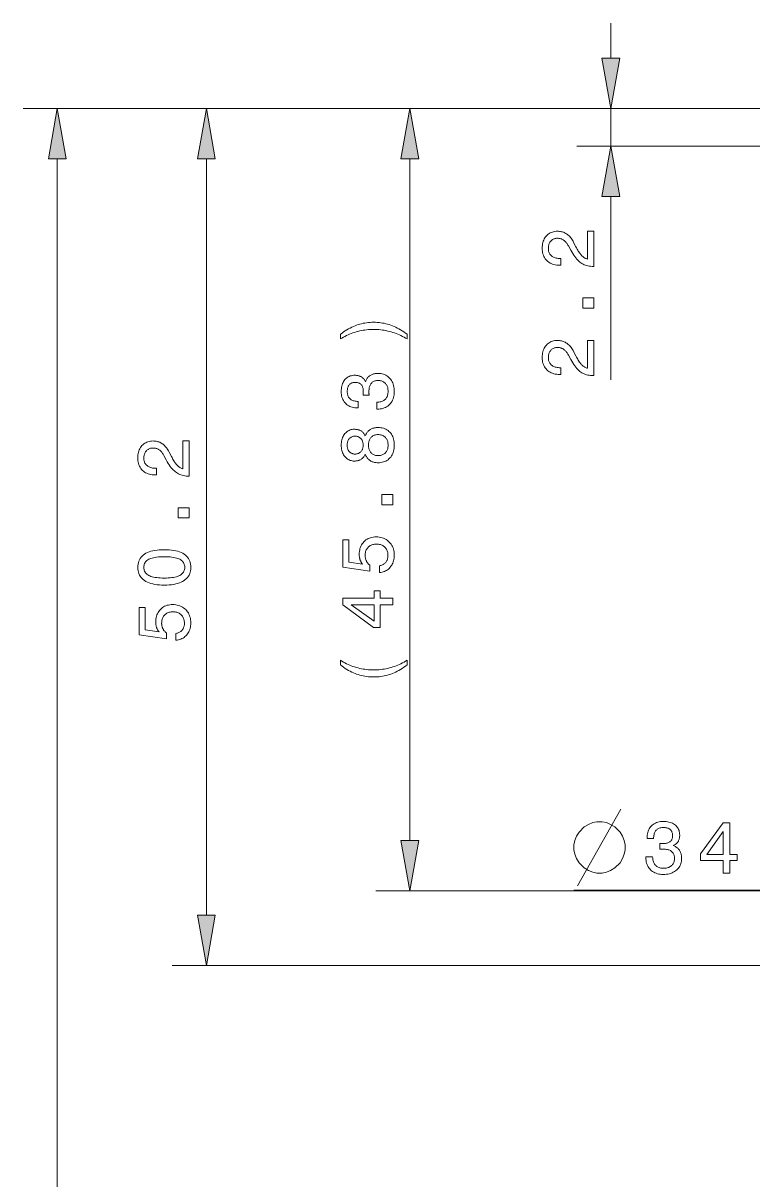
# Model space of a CAD drawing. Extents: x 0 to 594, y 0 to 575.
# Drawn here: x 55.4 to 98.2, y 293.8 to 361.6 of the extents above; entities that cross this region are included whole.
import ezdxf

# ---------------------------------------------------------------- set-up
doc = ezdxf.new("R2010")
doc.units = 0

msp = doc.modelspace()

# ---------------------------------------------------------------- linework, layer by layer
at = {"color": 7, "lineweight": 13, "ltscale": 0.051139}
msp.add_line((89.851, 359.56), (89.851, 361.606), dxfattribs=at)
at = {"color": 7, "lineweight": 13}
for p, q in [((113.671, 356.606), (55.447, 356.606)), ((113.671, 356.606), (64.174, 356.606)), ((113.671, 356.606), (87.851, 356.606)), ((114.471, 354.406), (87.851, 354.406)), ((57.447, 136.36), (57.447, 353.651)), ((66.174, 309.36), (66.174, 353.651)), ((87.689, 310.821), (109.906, 310.821)), ((110.071, 306.406), (64.174, 306.406))]:
    msp.add_line(p, q, dxfattribs=at)
at = {"color": 5, "lineweight": 13}
for p, q in [((113.671, 356.606), (76.087, 356.606)), ((78.087, 313.73), (78.087, 353.651)), ((109.914, 310.776), (76.087, 310.776))]:
    msp.add_line(p, q, dxfattribs=at)
at = {"color": 7, "lineweight": 13, "ltscale": 0.055}
msp.add_line((89.851, 354.406), (89.851, 356.606), dxfattribs=at)
at = {"color": 7, "lineweight": 13, "ltscale": 0.268529}
msp.add_line((89.851, 340.71), (89.851, 351.452), dxfattribs=at)
at = {"color": 7, "lineweight": 13}
for points in [[(89.33, 359.56), (89.851, 356.606), (90.372, 359.56)], [(57.968, 353.651), (57.447, 356.606), (56.926, 353.651)], [(66.695, 353.651), (66.174, 356.606), (65.653, 353.651)], [(90.372, 351.452), (89.851, 354.406), (89.33, 351.452)], [(88.851, 347.353), (88.839, 347.353), (88.751, 347.355), (88.666, 347.362), (88.585, 347.372), (88.506, 347.386), (88.43, 347.405), (88.357, 347.428), (88.288, 347.455), (88.221, 347.486), (88.156, 347.521), (88.095, 347.56), (88.036, 347.605), (87.976, 347.656), (87.917, 347.714), (87.858, 347.779), (87.798, 347.85), (87.739, 347.928), (87.68, 348.012), (87.621, 348.104), (87.563, 348.202), (87.504, 348.306), (87.365, 348.561), (87.34, 348.606), (87.314, 348.648), (87.287, 348.688), (87.26, 348.725), (87.233, 348.76), (87.205, 348.792), (87.176, 348.822), (87.146, 348.849), (87.116, 348.874), (87.086, 348.897), (87.054, 348.917), (87.021, 348.935), (86.988, 348.95), (86.953, 348.964), (86.917, 348.976), (86.88, 348.985), (86.842, 348.992), (86.803, 348.998), (86.763, 349.001), (86.722, 349.002), (86.675, 349), (86.63, 348.995), (86.587, 348.987), (86.546, 348.976), (86.507, 348.961), (86.469, 348.943), (86.433, 348.922), (86.399, 348.897), (86.367, 348.87), (86.337, 348.839), (86.309, 348.805), (86.284, 348.769), (86.262, 348.731), (86.243, 348.69), (86.227, 348.648), (86.214, 348.603), (86.204, 348.556), (86.196, 348.506), (86.192, 348.455), (86.191, 348.401), (86.192, 348.348), (86.198, 348.297), (86.207, 348.248), (86.22, 348.202), (86.237, 348.158), (86.257, 348.116), (86.281, 348.077), (86.309, 348.04), (86.341, 348.005), (86.376, 347.972), (86.415, 347.942), (86.456, 347.916), (86.5, 347.892), (86.547, 347.872), (86.596, 347.854), (86.649, 347.84), (86.704, 347.829), (86.762, 347.821), (86.823, 347.817), (86.886, 347.815), (86.922, 347.815), (86.922, 347.423), (86.861, 347.423), (86.768, 347.426), (86.679, 347.434), (86.594, 347.447), (86.513, 347.466), (86.436, 347.49), (86.363, 347.52), (86.294, 347.555), (86.228, 347.596), (86.167, 347.642), (86.109, 347.693), (86.057, 347.749), (86.01, 347.808), (85.968, 347.872), (85.932, 347.939), (85.901, 348.011), (85.877, 348.086), (85.857, 348.165), (85.843, 348.247), (85.835, 348.334), (85.832, 348.424), (85.835, 348.511), (85.842, 348.595), (85.854, 348.675), (85.872, 348.751), (85.894, 348.825), (85.921, 348.895), (85.953, 348.961), (85.99, 349.024), (86.032, 349.084), (86.079, 349.14), (86.13, 349.192), (86.184, 349.238), (86.241, 349.279), (86.301, 349.315), (86.364, 349.345), (86.43, 349.369), (86.5, 349.389), (86.572, 349.402), (86.647, 349.41), (86.726, 349.413), (86.787, 349.411), (86.847, 349.407), (86.905, 349.399), (86.962, 349.387), (87.017, 349.373), (87.07, 349.355), (87.122, 349.335), (87.173, 349.311), (87.222, 349.283), (87.269, 349.253), (87.315, 349.219), (87.36, 349.182), (87.403, 349.142), (87.445, 349.098), (87.486, 349.05), (87.526, 349), (87.565, 348.946), (87.602, 348.889), (87.638, 348.828), (87.673, 348.764), (87.801, 348.511), (87.838, 348.441), (87.875, 348.375), (87.911, 348.313), (87.946, 348.255), (87.98, 348.201), (88.014, 348.151), (88.046, 348.106), (88.079, 348.064), (88.11, 348.027), (88.141, 347.993), (88.171, 347.963), (88.203, 347.935), (88.235, 347.909), (88.268, 347.885), (88.301, 347.863), (88.336, 347.843), (88.371, 347.826), (88.406, 347.81), (88.443, 347.797), (88.48, 347.786), (88.48, 349.413), (88.851, 349.413)], [(88.851, 344.91), (88.208, 344.91), (88.208, 345.507), (88.851, 345.507)], [(88.851, 340.957), (88.839, 340.957), (88.751, 340.959), (88.666, 340.965), (88.585, 340.976), (88.506, 340.99), (88.43, 341.009), (88.357, 341.031), (88.288, 341.058), (88.221, 341.089), (88.156, 341.124), (88.095, 341.164), (88.036, 341.208), (87.976, 341.26), (87.917, 341.318), (87.858, 341.382), (87.798, 341.453), (87.739, 341.531), (87.68, 341.616), (87.621, 341.707), (87.563, 341.805), (87.504, 341.91), (87.365, 342.165), (87.34, 342.21), (87.314, 342.252), (87.287, 342.292), (87.26, 342.329), (87.233, 342.364), (87.205, 342.396), (87.176, 342.426), (87.146, 342.453), (87.116, 342.478), (87.086, 342.5), (87.054, 342.52), (87.021, 342.538), (86.988, 342.554), (86.953, 342.568), (86.917, 342.579), (86.88, 342.589), (86.842, 342.596), (86.803, 342.601), (86.763, 342.605), (86.722, 342.606), (86.675, 342.604), (86.63, 342.599), (86.587, 342.591), (86.546, 342.579), (86.507, 342.565), (86.469, 342.547), (86.433, 342.526), (86.399, 342.501), (86.367, 342.473), (86.337, 342.442), (86.309, 342.408), (86.284, 342.372), (86.262, 342.334), (86.243, 342.294), (86.227, 342.251), (86.214, 342.206), (86.204, 342.159), (86.196, 342.11), (86.192, 342.059), (86.191, 342.005), (86.192, 341.952), (86.198, 341.901), (86.207, 341.852), (86.22, 341.806), (86.237, 341.762), (86.257, 341.72), (86.281, 341.68), (86.309, 341.643), (86.341, 341.608), (86.376, 341.576), (86.415, 341.546), (86.456, 341.519), (86.5, 341.496), (86.547, 341.475), (86.596, 341.458), (86.649, 341.444), (86.704, 341.433), (86.762, 341.425), (86.823, 341.42), (86.886, 341.419), (86.922, 341.419), (86.922, 341.027), (86.861, 341.027), (86.768, 341.029), (86.679, 341.037), (86.594, 341.051), (86.513, 341.07), (86.436, 341.094), (86.363, 341.124), (86.294, 341.159), (86.228, 341.199), (86.167, 341.245), (86.109, 341.296), (86.057, 341.352), (86.01, 341.412), (85.968, 341.476), (85.932, 341.543), (85.901, 341.614), (85.877, 341.689), (85.857, 341.768), (85.843, 341.851), (85.835, 341.938), (85.832, 342.028), (85.835, 342.115), (85.842, 342.198), (85.854, 342.278), (85.872, 342.355), (85.894, 342.428), (85.921, 342.498), (85.953, 342.565), (85.99, 342.628), (86.032, 342.687), (86.079, 342.744), (86.13, 342.796), (86.184, 342.842), (86.241, 342.883), (86.301, 342.918), (86.364, 342.948), (86.43, 342.973), (86.5, 342.992), (86.572, 343.006), (86.647, 343.014), (86.726, 343.017), (86.787, 343.015), (86.847, 343.01), (86.905, 343.002), (86.962, 342.991), (87.017, 342.977), (87.07, 342.959), (87.122, 342.938), (87.173, 342.914), (87.222, 342.887), (87.269, 342.857), (87.315, 342.823), (87.36, 342.786), (87.403, 342.745), (87.445, 342.701), (87.486, 342.654), (87.526, 342.604), (87.565, 342.55), (87.602, 342.492), (87.638, 342.432), (87.673, 342.367), (87.801, 342.114), (87.838, 342.044), (87.875, 341.978), (87.911, 341.916), (87.946, 341.859), (87.98, 341.805), (88.014, 341.755), (88.046, 341.709), (88.079, 341.668), (88.11, 341.63), (88.141, 341.597), (88.171, 341.566), (88.203, 341.538), (88.235, 341.512), (88.268, 341.488), (88.301, 341.466), (88.336, 341.447), (88.371, 341.429), (88.406, 341.414), (88.443, 341.4), (88.48, 341.389), (88.48, 343.017), (88.851, 343.017)], [(65.174, 335.069), (65.161, 335.069), (65.074, 335.071), (64.989, 335.077), (64.907, 335.087), (64.829, 335.102), (64.753, 335.121), (64.68, 335.143), (64.61, 335.17), (64.543, 335.201), (64.479, 335.236), (64.418, 335.275), (64.358, 335.32), (64.299, 335.371), (64.24, 335.429), (64.18, 335.494), (64.121, 335.565), (64.062, 335.643), (64.003, 335.728), (63.944, 335.819), (63.885, 335.917), (63.827, 336.022), (63.688, 336.277), (63.662, 336.322), (63.637, 336.364), (63.61, 336.404), (63.583, 336.441), (63.556, 336.476), (63.527, 336.508), (63.498, 336.538), (63.469, 336.565), (63.439, 336.59), (63.408, 336.612), (63.377, 336.632), (63.344, 336.65), (63.31, 336.666), (63.276, 336.68), (63.24, 336.691), (63.203, 336.701), (63.165, 336.708), (63.126, 336.713), (63.086, 336.716), (63.045, 336.717), (62.998, 336.716), (62.953, 336.711), (62.91, 336.703), (62.869, 336.691), (62.829, 336.677), (62.792, 336.659), (62.756, 336.637), (62.722, 336.613), (62.69, 336.585), (62.66, 336.554), (62.632, 336.52), (62.607, 336.484), (62.585, 336.446), (62.566, 336.406), (62.55, 336.363), (62.537, 336.318), (62.526, 336.271), (62.519, 336.222), (62.515, 336.17), (62.513, 336.117), (62.515, 336.063), (62.521, 336.012), (62.53, 335.964), (62.543, 335.917), (62.56, 335.873), (62.58, 335.832), (62.604, 335.792), (62.632, 335.755), (62.664, 335.72), (62.699, 335.688), (62.737, 335.658), (62.779, 335.631), (62.823, 335.608), (62.869, 335.587), (62.919, 335.57), (62.972, 335.556), (63.027, 335.545), (63.085, 335.537), (63.145, 335.532), (63.209, 335.531), (63.245, 335.531), (63.245, 335.138), (63.184, 335.138), (63.091, 335.141), (63.002, 335.149), (62.917, 335.163), (62.836, 335.182), (62.759, 335.206), (62.685, 335.236), (62.616, 335.271), (62.551, 335.311), (62.49, 335.357), (62.432, 335.408), (62.379, 335.464), (62.332, 335.524), (62.291, 335.587), (62.255, 335.655), (62.224, 335.726), (62.199, 335.801), (62.18, 335.88), (62.166, 335.963), (62.158, 336.049), (62.155, 336.14), (62.157, 336.227), (62.165, 336.31), (62.177, 336.39), (62.194, 336.467), (62.217, 336.54), (62.244, 336.61), (62.276, 336.676), (62.313, 336.74), (62.355, 336.799), (62.402, 336.856), (62.452, 336.907), (62.506, 336.954), (62.563, 336.995), (62.623, 337.03), (62.687, 337.06), (62.753, 337.085), (62.822, 337.104), (62.895, 337.118), (62.97, 337.126), (63.049, 337.129), (63.11, 337.127), (63.17, 337.122), (63.228, 337.114), (63.284, 337.103), (63.339, 337.089), (63.393, 337.071), (63.445, 337.05), (63.495, 337.026), (63.544, 336.999), (63.592, 336.968), (63.638, 336.935), (63.682, 336.898), (63.726, 336.857), (63.768, 336.813), (63.809, 336.766), (63.849, 336.715), (63.887, 336.661), (63.925, 336.604), (63.961, 336.543), (63.995, 336.479), (64.124, 336.226), (64.161, 336.156), (64.198, 336.09), (64.233, 336.028), (64.268, 335.97), (64.303, 335.917), (64.336, 335.867), (64.369, 335.821), (64.401, 335.78), (64.433, 335.742), (64.463, 335.709), (64.494, 335.678), (64.526, 335.65), (64.558, 335.624), (64.591, 335.6), (64.624, 335.578), (64.658, 335.559), (64.693, 335.541), (64.729, 335.526), (64.766, 335.512), (64.803, 335.501), (64.803, 337.129), (65.174, 337.129)], [(65.174, 332.625), (64.531, 332.625), (64.531, 333.222), (65.174, 333.222)], [(63.711, 328.685), (63.562, 328.688), (63.421, 328.696), (63.287, 328.709), (63.16, 328.728), (63.041, 328.752), (62.928, 328.781), (62.823, 328.815), (62.726, 328.855), (62.635, 328.9), (62.552, 328.951), (62.477, 329.006), (62.409, 329.067), (62.35, 329.132), (62.298, 329.202), (62.254, 329.277), (62.218, 329.357), (62.191, 329.441), (62.171, 329.531), (62.159, 329.625), (62.155, 329.725), (62.159, 329.824), (62.171, 329.919), (62.19, 330.009), (62.218, 330.094), (62.253, 330.174), (62.297, 330.249), (62.348, 330.319), (62.407, 330.384), (62.474, 330.444), (62.549, 330.499), (62.632, 330.549), (62.722, 330.594), (62.819, 330.633), (62.924, 330.667), (63.037, 330.696), (63.157, 330.72), (63.284, 330.738), (63.419, 330.751), (63.561, 330.759), (63.711, 330.762), (63.86, 330.759), (64.002, 330.751), (64.136, 330.738), (64.263, 330.72), (64.383, 330.696), (64.495, 330.667), (64.599, 330.633), (64.696, 330.594), (64.786, 330.549), (64.868, 330.499), (64.943, 330.444), (65.009, 330.384), (65.068, 330.319), (65.119, 330.249), (65.162, 330.174), (65.198, 330.094), (65.225, 330.009), (65.245, 329.919), (65.256, 329.824), (65.26, 329.725), (65.256, 329.625), (65.245, 329.531), (65.225, 329.441), (65.197, 329.357), (65.162, 329.277), (65.118, 329.202), (65.067, 329.132), (65.008, 329.067), (64.941, 329.006), (64.866, 328.951), (64.784, 328.9), (64.694, 328.855), (64.596, 328.815), (64.492, 328.781), (64.38, 328.752), (64.261, 328.728), (64.134, 328.709), (64, 328.696), (63.859, 328.688)], [(63.711, 329.098), (63.831, 329.1), (63.945, 329.104), (64.053, 329.112), (64.153, 329.123), (64.248, 329.136), (64.335, 329.153), (64.416, 329.173), (64.49, 329.195), (64.557, 329.221), (64.618, 329.25), (64.673, 329.282), (64.722, 329.318), (64.765, 329.357), (64.803, 329.399), (64.834, 329.445), (64.86, 329.494), (64.88, 329.546), (64.895, 329.602), (64.903, 329.662), (64.906, 329.725), (64.903, 329.788), (64.895, 329.847), (64.88, 329.903), (64.861, 329.956), (64.835, 330.005), (64.804, 330.051), (64.767, 330.093), (64.724, 330.131), (64.676, 330.166), (64.621, 330.198), (64.561, 330.226), (64.494, 330.251), (64.42, 330.274), (64.339, 330.293), (64.251, 330.309), (64.157, 330.323), (64.056, 330.333), (63.948, 330.34), (63.833, 330.345), (63.711, 330.346), (63.589, 330.345), (63.473, 330.34), (63.365, 330.333), (63.263, 330.323), (63.168, 330.309), (63.081, 330.293), (63, 330.274), (62.925, 330.251), (62.858, 330.226), (62.798, 330.198), (62.744, 330.166), (62.695, 330.131), (62.653, 330.093), (62.616, 330.051), (62.584, 330.005), (62.559, 329.956), (62.539, 329.903), (62.525, 329.847), (62.516, 329.788), (62.513, 329.725), (62.516, 329.662), (62.525, 329.602), (62.539, 329.546), (62.559, 329.494), (62.585, 329.445), (62.617, 329.399), (62.654, 329.357), (62.697, 329.318), (62.746, 329.282), (62.801, 329.25), (62.862, 329.221), (62.93, 329.195), (63.004, 329.173), (63.085, 329.153), (63.172, 329.136), (63.267, 329.123), (63.368, 329.112), (63.475, 329.104), (63.59, 329.1)], [(64.392, 325.457), (64.392, 325.858), (64.437, 325.866), (64.481, 325.877), (64.523, 325.891), (64.563, 325.906), (64.6, 325.925), (64.636, 325.945), (64.669, 325.969), (64.701, 325.994), (64.73, 326.022), (64.757, 326.053), (64.783, 326.086), (64.805, 326.12), (64.825, 326.156), (64.842, 326.194), (64.856, 326.234), (64.868, 326.276), (64.877, 326.319), (64.884, 326.364), (64.888, 326.41), (64.889, 326.459), (64.887, 326.518), (64.882, 326.575), (64.873, 326.629), (64.86, 326.681), (64.843, 326.731), (64.823, 326.778), (64.799, 326.823), (64.772, 326.866), (64.741, 326.906), (64.706, 326.944), (64.668, 326.979), (64.628, 327.01), (64.585, 327.037), (64.541, 327.061), (64.493, 327.081), (64.444, 327.098), (64.392, 327.111), (64.338, 327.12), (64.282, 327.125), (64.223, 327.127), (64.163, 327.125), (64.106, 327.12), (64.051, 327.111), (63.998, 327.098), (63.948, 327.082), (63.901, 327.062), (63.856, 327.038), (63.814, 327.011), (63.774, 326.98), (63.736, 326.946), (63.702, 326.908), (63.671, 326.868), (63.644, 326.826), (63.62, 326.781), (63.6, 326.733), (63.584, 326.684), (63.571, 326.631), (63.562, 326.576), (63.557, 326.519), (63.555, 326.459), (63.555, 326.424), (63.558, 326.39), (63.561, 326.357), (63.566, 326.324), (63.572, 326.292), (63.58, 326.26), (63.589, 326.229), (63.599, 326.198), (63.611, 326.169), (63.624, 326.139), (63.639, 326.111), (63.655, 326.083), (63.672, 326.056), (63.691, 326.03), (63.711, 326.004), (63.732, 325.979), (63.755, 325.955), (63.779, 325.932), (63.804, 325.909), (63.831, 325.888), (63.831, 325.544), (62.241, 325.78), (62.241, 327.382), (62.595, 327.382), (62.595, 326.069), (63.403, 325.949), (63.384, 325.971), (63.367, 325.993), (63.35, 326.017), (63.334, 326.041), (63.319, 326.066), (63.305, 326.092), (63.292, 326.118), (63.28, 326.146), (63.269, 326.174), (63.259, 326.203), (63.249, 326.232), (63.241, 326.262), (63.233, 326.293), (63.227, 326.324), (63.221, 326.356), (63.217, 326.388), (63.213, 326.421), (63.211, 326.454), (63.209, 326.488), (63.209, 326.522), (63.212, 326.613), (63.22, 326.7), (63.234, 326.783), (63.253, 326.863), (63.278, 326.939), (63.308, 327.011), (63.343, 327.08), (63.384, 327.145), (63.431, 327.207), (63.483, 327.265), (63.54, 327.319), (63.6, 327.367), (63.663, 327.409), (63.73, 327.445), (63.8, 327.476), (63.873, 327.502), (63.95, 327.521), (64.031, 327.535), (64.115, 327.544), (64.202, 327.547), (64.295, 327.544), (64.384, 327.535), (64.469, 327.52), (64.551, 327.499), (64.629, 327.472), (64.704, 327.439), (64.775, 327.401), (64.843, 327.356), (64.907, 327.305), (64.967, 327.248), (65.023, 327.187), (65.073, 327.122), (65.117, 327.053), (65.155, 326.981), (65.187, 326.905), (65.213, 326.826), (65.234, 326.742), (65.249, 326.656), (65.257, 326.565), (65.26, 326.472), (65.258, 326.388), (65.251, 326.308), (65.239, 326.23), (65.222, 326.156), (65.2, 326.084), (65.174, 326.015), (65.143, 325.949), (65.107, 325.886), (65.066, 325.826), (65.021, 325.768), (64.972, 325.715), (64.919, 325.667), (64.864, 325.623), (64.805, 325.585), (64.744, 325.551), (64.68, 325.522), (64.612, 325.499), (64.542, 325.48), (64.468, 325.466)], [(89.339, 314.821), (89.039, 314.821), (88.789, 314.771), (88.539, 314.671), (88.289, 314.521), (87.989, 314.221), (87.839, 313.971), (87.739, 313.721), (87.689, 313.471), (87.689, 313.171), (87.739, 312.921), (87.839, 312.671), (87.989, 312.421), (88.289, 312.121), (88.539, 311.971), (88.789, 311.871), (89.039, 311.821), (89.339, 311.821), (89.589, 311.871), (89.839, 311.971), (90.089, 312.121), (90.389, 312.421), (90.539, 312.671), (90.639, 312.921), (90.689, 313.171), (90.689, 313.471), (90.639, 313.721), (90.539, 313.971), (90.389, 314.221), (90.089, 314.521), (89.839, 314.671), (89.589, 314.771)], [(91.9, 312.761), (92.298, 312.761), (92.301, 312.699), (92.307, 312.641), (92.316, 312.584), (92.329, 312.531), (92.345, 312.481), (92.364, 312.433), (92.386, 312.388), (92.411, 312.346), (92.44, 312.307), (92.472, 312.271), (92.507, 312.238), (92.544, 312.209), (92.585, 312.182), (92.628, 312.16), (92.673, 312.141), (92.721, 312.125), (92.772, 312.113), (92.826, 312.104), (92.882, 312.099), (92.941, 312.097), (92.999, 312.099), (93.054, 312.104), (93.107, 312.111), (93.157, 312.123), (93.205, 312.137), (93.25, 312.154), (93.293, 312.175), (93.333, 312.198), (93.371, 312.225), (93.406, 312.255), (93.438, 312.288), (93.467, 312.323), (93.493, 312.361), (93.515, 312.401), (93.533, 312.443), (93.549, 312.488), (93.56, 312.535), (93.569, 312.584), (93.574, 312.636), (93.576, 312.69), (93.574, 312.739), (93.569, 312.786), (93.561, 312.83), (93.549, 312.873), (93.534, 312.913), (93.515, 312.951), (93.494, 312.987), (93.468, 313.02), (93.44, 313.052), (93.408, 313.081), (93.373, 313.107), (93.336, 313.131), (93.295, 313.152), (93.252, 313.17), (93.207, 313.186), (93.158, 313.198), (93.107, 313.208), (93.053, 313.215), (92.996, 313.22), (92.937, 313.221), (92.928, 313.221), (92.92, 313.221), (92.911, 313.221), (92.903, 313.221), (92.894, 313.22), (92.885, 313.22), (92.876, 313.22), (92.867, 313.22), (92.858, 313.219), (92.848, 313.219), (92.839, 313.218), (92.829, 313.218), (92.818, 313.217), (92.807, 313.217), (92.795, 313.216), (92.782, 313.216), (92.769, 313.215), (92.755, 313.214), (92.741, 313.213), (92.726, 313.212), (92.726, 313.552), (92.735, 313.551), (92.744, 313.551), (92.754, 313.551), (92.763, 313.55), (92.771, 313.55), (92.78, 313.55), (92.789, 313.549), (92.798, 313.549), (92.806, 313.549), (92.815, 313.549), (92.823, 313.549), (92.831, 313.548), (92.839, 313.548), (92.847, 313.548), (92.855, 313.548), (92.863, 313.548), (92.871, 313.548), (92.878, 313.548), (92.885, 313.548), (92.893, 313.548), (92.949, 313.549), (93.003, 313.552), (93.054, 313.558), (93.101, 313.566), (93.146, 313.576), (93.188, 313.589), (93.226, 313.604), (93.262, 313.621), (93.294, 313.641), (93.324, 313.663), (93.35, 313.687), (93.374, 313.713), (93.395, 313.742), (93.414, 313.774), (93.429, 313.808), (93.442, 313.844), (93.451, 313.883), (93.458, 313.924), (93.463, 313.968), (93.464, 314.014), (93.463, 314.058), (93.459, 314.1), (93.452, 314.141), (93.442, 314.179), (93.43, 314.215), (93.415, 314.249), (93.397, 314.281), (93.377, 314.31), (93.354, 314.338), (93.328, 314.364), (93.3, 314.387), (93.269, 314.408), (93.236, 314.426), (93.2, 314.442), (93.162, 314.455), (93.122, 314.466), (93.079, 314.475), (93.034, 314.481), (92.987, 314.485), (92.937, 314.486), (92.881, 314.484), (92.828, 314.479), (92.777, 314.471), (92.73, 314.46), (92.685, 314.445), (92.643, 314.427), (92.603, 314.406), (92.567, 314.382), (92.533, 314.354), (92.502, 314.324), (92.473, 314.29), (92.448, 314.253), (92.426, 314.212), (92.406, 314.169), (92.39, 314.123), (92.377, 314.074), (92.366, 314.022), (92.359, 313.967), (92.354, 313.908), (92.353, 313.847), (91.969, 313.847), (91.969, 313.877), (91.972, 313.963), (91.979, 314.046), (91.992, 314.125), (92.01, 314.2), (92.033, 314.272), (92.061, 314.341), (92.095, 314.406), (92.133, 314.467), (92.177, 314.525), (92.225, 314.579), (92.278, 314.628), (92.335, 314.673), (92.395, 314.712), (92.459, 314.746), (92.526, 314.775), (92.597, 314.798), (92.671, 314.816), (92.749, 314.83), (92.831, 314.837), (92.916, 314.84), (93.006, 314.838), (93.091, 314.832), (93.173, 314.821), (93.25, 314.806), (93.324, 314.787), (93.393, 314.763), (93.458, 314.736), (93.519, 314.704), (93.576, 314.668), (93.628, 314.627), (93.676, 314.583), (93.719, 314.535), (93.757, 314.484), (93.79, 314.43), (93.818, 314.372), (93.841, 314.311), (93.859, 314.246), (93.871, 314.178), (93.879, 314.107), (93.881, 314.033), (93.88, 313.99), (93.878, 313.948), (93.873, 313.908), (93.866, 313.869), (93.857, 313.831), (93.847, 313.795), (93.834, 313.76), (93.82, 313.726), (93.804, 313.693), (93.785, 313.662), (93.765, 313.632), (93.743, 313.603), (93.72, 313.576), (93.694, 313.55), (93.667, 313.526), (93.637, 313.503), (93.606, 313.482), (93.573, 313.463), (93.539, 313.444), (93.502, 313.428), (93.549, 313.409), (93.594, 313.388), (93.637, 313.365), (93.677, 313.341), (93.715, 313.314), (93.751, 313.286), (93.784, 313.255), (93.815, 313.222), (93.844, 313.188), (93.87, 313.151), (93.894, 313.113), (93.915, 313.073), (93.934, 313.031), (93.95, 312.987), (93.964, 312.942), (93.975, 312.895), (93.984, 312.846), (93.99, 312.796), (93.994, 312.744), (93.995, 312.69), (93.992, 312.605), (93.983, 312.524), (93.969, 312.446), (93.948, 312.371), (93.921, 312.3), (93.889, 312.232), (93.851, 312.168), (93.806, 312.107), (93.756, 312.05), (93.7, 311.996), (93.639, 311.946), (93.574, 311.902), (93.506, 311.863), (93.433, 311.829), (93.356, 311.8), (93.276, 311.776), (93.192, 311.758), (93.104, 311.745), (93.012, 311.737), (92.916, 311.735), (92.825, 311.737), (92.738, 311.745), (92.654, 311.759), (92.575, 311.778), (92.499, 311.803), (92.427, 311.833), (92.358, 311.868), (92.294, 311.909), (92.233, 311.955), (92.176, 312.007), (92.123, 312.063), (92.076, 312.123), (92.035, 312.186), (91.999, 312.253), (91.969, 312.324), (91.944, 312.398), (91.925, 312.476), (91.911, 312.558), (91.902, 312.643), (91.9, 312.732)], [(96.424, 311.821), (96.424, 312.563), (95.106, 312.563), (95.106, 312.943), (96.42, 314.754), (96.812, 314.754), (96.812, 312.909), (97.24, 312.909), (97.24, 312.563), (96.812, 312.563), (96.812, 311.821)], [(95.469, 312.909), (96.424, 312.909), (96.424, 314.252)], [(65.653, 309.36), (66.174, 306.406), (66.695, 309.36)]]:
    msp.add_lwpolyline(points, close=True, dxfattribs=at)
at = {"color": 5, "lineweight": 13}
for points in [[(78.608, 353.651), (78.087, 356.606), (77.566, 353.651)], [(77.92, 343.378), (77.92, 343.106), (77.833, 343.159), (77.745, 343.209), (77.655, 343.257), (77.564, 343.302), (77.472, 343.345), (77.378, 343.385), (77.283, 343.422), (77.186, 343.457), (77.088, 343.49), (76.988, 343.52), (76.888, 343.547), (76.787, 343.571), (76.686, 343.593), (76.584, 343.611), (76.483, 343.627), (76.381, 343.64), (76.278, 343.65), (76.176, 343.657), (76.073, 343.661), (75.97, 343.663), (75.866, 343.661), (75.762, 343.657), (75.659, 343.65), (75.556, 343.64), (75.454, 343.627), (75.352, 343.612), (75.251, 343.593), (75.149, 343.572), (75.049, 343.548), (74.948, 343.521), (74.849, 343.491), (74.751, 343.458), (74.654, 343.424), (74.559, 343.386), (74.465, 343.346), (74.373, 343.303), (74.282, 343.258), (74.192, 343.21), (74.104, 343.159), (74.018, 343.106), (74.018, 343.378), (74.113, 343.449), (74.209, 343.516), (74.304, 343.579), (74.399, 343.638), (74.495, 343.693), (74.59, 343.744), (74.684, 343.792), (74.779, 343.836), (74.874, 343.876), (74.968, 343.912), (75.063, 343.944), (75.16, 343.973), (75.257, 343.999), (75.355, 344.021), (75.455, 344.04), (75.556, 344.055), (75.657, 344.067), (75.76, 344.076), (75.865, 344.081), (75.97, 344.082), (76.075, 344.081), (76.178, 344.076), (76.281, 344.067), (76.383, 344.055), (76.483, 344.04), (76.583, 344.021), (76.681, 343.999), (76.779, 343.973), (76.875, 343.944), (76.97, 343.912), (77.065, 343.876), (77.16, 343.836), (77.254, 343.792), (77.349, 343.744), (77.444, 343.693), (77.539, 343.638), (77.634, 343.579), (77.729, 343.516), (77.825, 343.449)], [(76.147, 338.996), (76.147, 339.394), (76.209, 339.397), (76.268, 339.403), (76.324, 339.413), (76.377, 339.425), (76.428, 339.441), (76.475, 339.46), (76.52, 339.482), (76.562, 339.508), (76.601, 339.536), (76.637, 339.568), (76.67, 339.603), (76.7, 339.641), (76.726, 339.681), (76.748, 339.724), (76.768, 339.769), (76.783, 339.818), (76.795, 339.868), (76.804, 339.922), (76.809, 339.978), (76.811, 340.037), (76.809, 340.095), (76.805, 340.15), (76.797, 340.203), (76.786, 340.253), (76.771, 340.301), (76.754, 340.346), (76.734, 340.389), (76.71, 340.429), (76.683, 340.467), (76.653, 340.502), (76.62, 340.534), (76.585, 340.563), (76.547, 340.589), (76.507, 340.611), (76.465, 340.629), (76.421, 340.645), (76.374, 340.657), (76.324, 340.665), (76.273, 340.67), (76.219, 340.672), (76.17, 340.67), (76.123, 340.665), (76.078, 340.657), (76.036, 340.645), (75.995, 340.63), (75.957, 340.612), (75.922, 340.59), (75.888, 340.565), (75.857, 340.536), (75.827, 340.504), (75.801, 340.469), (75.777, 340.432), (75.756, 340.391), (75.738, 340.348), (75.722, 340.303), (75.71, 340.254), (75.7, 340.203), (75.693, 340.149), (75.689, 340.092), (75.687, 340.033), (75.687, 340.025), (75.687, 340.016), (75.687, 340.007), (75.688, 339.999), (75.688, 339.99), (75.688, 339.981), (75.688, 339.972), (75.689, 339.963), (75.689, 339.954), (75.689, 339.945), (75.69, 339.935), (75.69, 339.925), (75.691, 339.914), (75.691, 339.903), (75.692, 339.891), (75.693, 339.878), (75.693, 339.865), (75.694, 339.851), (75.695, 339.837), (75.696, 339.822), (75.356, 339.822), (75.357, 339.832), (75.357, 339.841), (75.357, 339.85), (75.358, 339.859), (75.358, 339.868), (75.358, 339.876), (75.359, 339.885), (75.359, 339.894), (75.359, 339.902), (75.359, 339.911), (75.36, 339.919), (75.36, 339.927), (75.36, 339.936), (75.36, 339.944), (75.36, 339.951), (75.36, 339.959), (75.36, 339.967), (75.36, 339.974), (75.361, 339.982), (75.361, 339.989), (75.359, 340.046), (75.356, 340.099), (75.35, 340.15), (75.342, 340.197), (75.332, 340.242), (75.319, 340.284), (75.304, 340.322), (75.287, 340.358), (75.267, 340.39), (75.246, 340.42), (75.221, 340.447), (75.195, 340.47), (75.166, 340.491), (75.134, 340.51), (75.1, 340.525), (75.064, 340.538), (75.025, 340.548), (74.984, 340.555), (74.941, 340.559), (74.895, 340.56), (74.85, 340.559), (74.808, 340.555), (74.767, 340.548), (74.729, 340.538), (74.693, 340.526), (74.659, 340.511), (74.627, 340.494), (74.598, 340.473), (74.57, 340.45), (74.545, 340.424), (74.521, 340.396), (74.501, 340.365), (74.482, 340.332), (74.466, 340.296), (74.453, 340.258), (74.442, 340.218), (74.433, 340.175), (74.427, 340.13), (74.424, 340.083), (74.422, 340.033), (74.424, 339.977), (74.429, 339.924), (74.437, 339.873), (74.448, 339.826), (74.463, 339.781), (74.481, 339.739), (74.502, 339.699), (74.526, 339.663), (74.554, 339.629), (74.585, 339.598), (74.619, 339.569), (74.656, 339.544), (74.696, 339.522), (74.739, 339.503), (74.785, 339.486), (74.834, 339.473), (74.886, 339.462), (74.942, 339.455), (75, 339.451), (75.061, 339.449), (75.061, 339.065), (75.032, 339.065), (74.945, 339.068), (74.863, 339.076), (74.783, 339.088), (74.708, 339.106), (74.636, 339.129), (74.567, 339.158), (74.503, 339.191), (74.441, 339.229), (74.384, 339.273), (74.33, 339.322), (74.28, 339.375), (74.235, 339.431), (74.196, 339.491), (74.162, 339.555), (74.134, 339.622), (74.11, 339.693), (74.092, 339.767), (74.079, 339.845), (74.071, 339.927), (74.068, 340.012), (74.07, 340.102), (74.077, 340.188), (74.087, 340.269), (74.102, 340.347), (74.121, 340.42), (74.145, 340.489), (74.173, 340.554), (74.204, 340.615), (74.241, 340.672), (74.281, 340.725), (74.325, 340.773), (74.373, 340.816), (74.424, 340.854), (74.478, 340.887), (74.536, 340.914), (74.597, 340.937), (74.662, 340.955), (74.73, 340.967), (74.801, 340.975), (74.876, 340.978), (74.918, 340.977), (74.96, 340.974), (75, 340.969), (75.039, 340.962), (75.077, 340.954), (75.113, 340.943), (75.149, 340.931), (75.183, 340.916), (75.215, 340.9), (75.247, 340.882), (75.277, 340.862), (75.305, 340.84), (75.332, 340.816), (75.358, 340.79), (75.382, 340.763), (75.405, 340.734), (75.426, 340.702), (75.446, 340.669), (75.464, 340.635), (75.481, 340.598), (75.499, 340.645), (75.52, 340.69), (75.543, 340.733), (75.567, 340.773), (75.594, 340.811), (75.623, 340.847), (75.653, 340.88), (75.686, 340.911), (75.72, 340.94), (75.757, 340.966), (75.795, 340.99), (75.835, 341.011), (75.877, 341.03), (75.921, 341.046), (75.966, 341.06), (76.013, 341.071), (76.062, 341.08), (76.112, 341.086), (76.165, 341.09), (76.219, 341.091), (76.303, 341.088), (76.385, 341.08), (76.463, 341.065), (76.537, 341.044), (76.608, 341.018), (76.676, 340.985), (76.74, 340.947), (76.801, 340.903), (76.858, 340.852), (76.912, 340.796), (76.962, 340.735), (77.006, 340.67), (77.046, 340.602), (77.079, 340.529), (77.108, 340.453), (77.132, 340.372), (77.15, 340.288), (77.163, 340.2), (77.171, 340.108), (77.174, 340.012), (77.171, 339.921), (77.163, 339.834), (77.149, 339.751), (77.13, 339.671), (77.106, 339.595), (77.076, 339.523), (77.04, 339.455), (77, 339.39), (76.953, 339.329), (76.902, 339.272), (76.845, 339.22), (76.786, 339.173), (76.722, 339.131), (76.655, 339.095), (76.584, 339.065), (76.51, 339.04), (76.432, 339.021), (76.35, 339.007), (76.265, 338.999), (76.176, 338.996)], [(75.472, 336.35), (75.453, 336.311), (75.433, 336.275), (75.412, 336.24), (75.389, 336.207), (75.365, 336.177), (75.34, 336.148), (75.313, 336.121), (75.285, 336.096), (75.256, 336.074), (75.226, 336.053), (75.194, 336.034), (75.16, 336.017), (75.126, 336.002), (75.089, 335.989), (75.052, 335.978), (75.013, 335.97), (74.972, 335.963), (74.93, 335.958), (74.887, 335.955), (74.842, 335.954), (74.774, 335.956), (74.71, 335.964), (74.647, 335.977), (74.588, 335.995), (74.53, 336.018), (74.476, 336.047), (74.424, 336.08), (74.374, 336.119), (74.328, 336.163), (74.283, 336.212), (74.242, 336.265), (74.206, 336.322), (74.174, 336.381), (74.146, 336.444), (74.122, 336.509), (74.103, 336.578), (74.088, 336.65), (74.077, 336.726), (74.07, 336.804), (74.068, 336.885), (74.07, 336.967), (74.077, 337.046), (74.088, 337.121), (74.103, 337.194), (74.122, 337.263), (74.146, 337.328), (74.174, 337.391), (74.206, 337.45), (74.242, 337.506), (74.283, 337.559), (74.328, 337.608), (74.374, 337.651), (74.424, 337.69), (74.476, 337.723), (74.53, 337.751), (74.588, 337.774), (74.647, 337.792), (74.71, 337.805), (74.774, 337.813), (74.842, 337.815), (74.887, 337.814), (74.931, 337.811), (74.973, 337.807), (75.014, 337.8), (75.053, 337.791), (75.091, 337.78), (75.127, 337.768), (75.162, 337.753), (75.196, 337.737), (75.228, 337.718), (75.258, 337.698), (75.287, 337.675), (75.315, 337.651), (75.342, 337.624), (75.367, 337.595), (75.391, 337.565), (75.413, 337.532), (75.434, 337.497), (75.454, 337.46), (75.472, 337.421), (75.492, 337.469), (75.513, 337.515), (75.537, 337.558), (75.562, 337.599), (75.59, 337.637), (75.619, 337.673), (75.651, 337.707), (75.684, 337.738), (75.719, 337.767), (75.757, 337.793), (75.796, 337.817), (75.837, 337.838), (75.88, 337.857), (75.924, 337.873), (75.97, 337.887), (76.018, 337.898), (76.068, 337.907), (76.119, 337.914), (76.172, 337.917), (76.227, 337.919), (76.312, 337.916), (76.393, 337.907), (76.471, 337.893), (76.545, 337.874), (76.615, 337.849), (76.683, 337.818), (76.746, 337.782), (76.807, 337.74), (76.863, 337.692), (76.916, 337.639), (76.965, 337.581), (77.009, 337.52), (77.048, 337.454), (77.081, 337.385), (77.109, 337.311), (77.132, 337.234), (77.15, 337.153), (77.163, 337.067), (77.171, 336.978), (77.174, 336.885), (77.171, 336.793), (77.163, 336.704), (77.15, 336.619), (77.132, 336.537), (77.109, 336.46), (77.081, 336.387), (77.048, 336.318), (77.009, 336.252), (76.965, 336.19), (76.916, 336.133), (76.863, 336.08), (76.807, 336.033), (76.746, 335.991), (76.683, 335.955), (76.615, 335.924), (76.545, 335.899), (76.471, 335.88), (76.393, 335.866), (76.312, 335.857), (76.227, 335.855), (76.172, 335.856), (76.119, 335.86), (76.068, 335.866), (76.018, 335.875), (75.97, 335.886), (75.924, 335.9), (75.88, 335.916), (75.837, 335.935), (75.796, 335.956), (75.757, 335.98), (75.719, 336.006), (75.684, 336.035), (75.651, 336.066), (75.619, 336.099), (75.59, 336.135), (75.562, 336.173), (75.537, 336.214), (75.513, 336.257), (75.492, 336.302)], [(76.219, 336.27), (76.272, 336.272), (76.324, 336.277), (76.373, 336.285), (76.419, 336.296), (76.464, 336.311), (76.506, 336.329), (76.546, 336.351), (76.584, 336.376), (76.619, 336.404), (76.652, 336.435), (76.682, 336.47), (76.709, 336.506), (76.733, 336.545), (76.754, 336.587), (76.771, 336.631), (76.786, 336.677), (76.797, 336.725), (76.805, 336.776), (76.809, 336.83), (76.811, 336.885), (76.809, 336.942), (76.805, 336.995), (76.797, 337.047), (76.786, 337.095), (76.771, 337.142), (76.754, 337.186), (76.733, 337.228), (76.709, 337.267), (76.682, 337.303), (76.652, 337.338), (76.619, 337.369), (76.584, 337.397), (76.546, 337.422), (76.506, 337.444), (76.464, 337.462), (76.419, 337.477), (76.373, 337.488), (76.324, 337.497), (76.272, 337.502), (76.219, 337.503), (76.169, 337.502), (76.121, 337.497), (76.075, 337.488), (76.032, 337.477), (75.99, 337.462), (75.951, 337.444), (75.914, 337.423), (75.879, 337.398), (75.846, 337.37), (75.815, 337.339), (75.787, 337.305), (75.761, 337.268), (75.739, 337.229), (75.72, 337.187), (75.703, 337.143), (75.69, 337.097), (75.68, 337.048), (75.672, 336.996), (75.668, 336.942), (75.666, 336.885), (75.668, 336.829), (75.672, 336.776), (75.68, 336.724), (75.69, 336.676), (75.703, 336.629), (75.72, 336.585), (75.739, 336.544), (75.761, 336.505), (75.787, 336.468), (75.815, 336.434), (75.846, 336.403), (75.879, 336.375), (75.914, 336.35), (75.951, 336.329), (75.99, 336.311), (76.032, 336.296), (76.075, 336.285), (76.121, 336.276), (76.169, 336.272)], [(74.876, 336.365), (74.918, 336.366), (74.958, 336.37), (74.997, 336.378), (75.034, 336.388), (75.07, 336.4), (75.103, 336.416), (75.135, 336.435), (75.166, 336.456), (75.194, 336.48), (75.221, 336.507), (75.246, 336.536), (75.268, 336.568), (75.288, 336.601), (75.305, 336.636), (75.319, 336.673), (75.331, 336.712), (75.34, 336.752), (75.347, 336.795), (75.351, 336.839), (75.352, 336.885), (75.351, 336.932), (75.347, 336.977), (75.34, 337.02), (75.331, 337.061), (75.319, 337.1), (75.305, 337.137), (75.288, 337.172), (75.268, 337.205), (75.246, 337.237), (75.221, 337.266), (75.194, 337.293), (75.166, 337.317), (75.135, 337.339), (75.103, 337.357), (75.07, 337.373), (75.034, 337.386), (74.997, 337.396), (74.958, 337.403), (74.918, 337.407), (74.876, 337.408), (74.834, 337.407), (74.793, 337.403), (74.755, 337.396), (74.718, 337.386), (74.684, 337.374), (74.651, 337.358), (74.62, 337.34), (74.59, 337.319), (74.563, 337.296), (74.537, 337.269), (74.514, 337.24), (74.493, 337.209), (74.474, 337.176), (74.458, 337.141), (74.445, 337.104), (74.434, 337.064), (74.425, 337.023), (74.419, 336.979), (74.415, 336.933), (74.414, 336.885), (74.415, 336.838), (74.419, 336.793), (74.425, 336.749), (74.434, 336.708), (74.445, 336.669), (74.458, 336.632), (74.474, 336.597), (74.493, 336.564), (74.514, 336.533), (74.537, 336.504), (74.563, 336.477), (74.59, 336.454), (74.62, 336.433), (74.651, 336.415), (74.684, 336.4), (74.718, 336.387), (74.755, 336.377), (74.793, 336.37), (74.834, 336.366)], [(77.087, 333.39), (76.444, 333.39), (76.444, 333.987), (77.087, 333.987)], [(76.305, 329.42), (76.305, 329.821), (76.351, 329.829), (76.395, 329.84), (76.436, 329.853), (76.476, 329.869), (76.513, 329.888), (76.549, 329.908), (76.583, 329.931), (76.614, 329.957), (76.643, 329.985), (76.671, 330.016), (76.696, 330.049), (76.718, 330.083), (76.738, 330.119), (76.755, 330.157), (76.77, 330.197), (76.781, 330.238), (76.791, 330.282), (76.797, 330.327), (76.801, 330.373), (76.803, 330.422), (76.801, 330.481), (76.795, 330.538), (76.786, 330.592), (76.773, 330.644), (76.757, 330.694), (76.737, 330.741), (76.713, 330.786), (76.685, 330.828), (76.654, 330.869), (76.619, 330.907), (76.581, 330.941), (76.541, 330.973), (76.499, 331), (76.454, 331.024), (76.407, 331.044), (76.357, 331.061), (76.306, 331.074), (76.251, 331.083), (76.195, 331.088), (76.136, 331.09), (76.076, 331.088), (76.019, 331.083), (75.964, 331.074), (75.912, 331.061), (75.862, 331.045), (75.814, 331.025), (75.769, 331.001), (75.727, 330.974), (75.687, 330.943), (75.649, 330.909), (75.615, 330.871), (75.584, 330.831), (75.557, 330.789), (75.533, 330.744), (75.513, 330.696), (75.497, 330.646), (75.484, 330.594), (75.475, 330.539), (75.47, 330.482), (75.468, 330.422), (75.469, 330.387), (75.471, 330.353), (75.474, 330.319), (75.479, 330.287), (75.485, 330.254), (75.493, 330.223), (75.502, 330.192), (75.513, 330.161), (75.524, 330.132), (75.538, 330.102), (75.552, 330.074), (75.568, 330.046), (75.585, 330.019), (75.604, 329.993), (75.624, 329.967), (75.645, 329.942), (75.668, 329.918), (75.692, 329.895), (75.717, 329.872), (75.744, 329.85), (75.744, 329.507), (74.155, 329.743), (74.155, 331.345), (74.509, 331.345), (74.509, 330.032), (75.316, 329.912), (75.298, 329.933), (75.28, 329.956), (75.263, 329.98), (75.248, 330.004), (75.233, 330.029), (75.219, 330.055), (75.206, 330.081), (75.193, 330.109), (75.182, 330.137), (75.172, 330.166), (75.162, 330.195), (75.154, 330.225), (75.147, 330.256), (75.14, 330.287), (75.135, 330.319), (75.13, 330.351), (75.127, 330.384), (75.124, 330.417), (75.123, 330.451), (75.122, 330.485), (75.125, 330.576), (75.133, 330.662), (75.147, 330.746), (75.166, 330.825), (75.191, 330.902), (75.221, 330.974), (75.257, 331.043), (75.298, 331.108), (75.344, 331.17), (75.396, 331.228), (75.453, 331.282), (75.513, 331.329), (75.576, 331.372), (75.643, 331.408), (75.713, 331.439), (75.787, 331.465), (75.864, 331.484), (75.944, 331.498), (76.028, 331.507), (76.115, 331.51), (76.208, 331.507), (76.297, 331.498), (76.382, 331.483), (76.464, 331.462), (76.543, 331.435), (76.617, 331.402), (76.689, 331.363), (76.756, 331.319), (76.82, 331.268), (76.881, 331.211), (76.936, 331.15), (76.986, 331.085), (77.03, 331.016), (77.068, 330.944), (77.1, 330.868), (77.127, 330.788), (77.147, 330.705), (77.162, 330.619), (77.171, 330.528), (77.174, 330.434), (77.171, 330.351), (77.164, 330.271), (77.152, 330.193), (77.135, 330.118), (77.114, 330.047), (77.087, 329.978), (77.056, 329.912), (77.02, 329.849), (76.98, 329.789), (76.934, 329.731), (76.885, 329.678), (76.833, 329.629), (76.777, 329.586), (76.719, 329.547), (76.657, 329.514), (76.593, 329.485), (76.525, 329.462), (76.455, 329.443), (76.382, 329.429)], [(77.087, 327.529), (76.345, 327.529), (76.345, 326.212), (75.966, 326.212), (74.155, 327.525), (74.155, 327.917), (75.999, 327.917), (75.999, 328.345), (76.345, 328.345), (76.345, 327.917), (77.087, 327.917)], [(75.999, 326.574), (75.999, 327.529), (74.656, 327.529)], [(77.92, 324.008), (77.825, 323.937), (77.729, 323.87), (77.634, 323.807), (77.539, 323.748), (77.444, 323.693), (77.349, 323.642), (77.254, 323.594), (77.16, 323.55), (77.065, 323.51), (76.97, 323.474), (76.875, 323.442), (76.779, 323.413), (76.681, 323.387), (76.583, 323.365), (76.483, 323.346), (76.383, 323.331), (76.281, 323.319), (76.178, 323.31), (76.075, 323.305), (75.97, 323.304), (75.865, 323.305), (75.76, 323.31), (75.657, 323.319), (75.556, 323.331), (75.455, 323.346), (75.355, 323.365), (75.257, 323.387), (75.16, 323.413), (75.063, 323.442), (74.968, 323.474), (74.874, 323.51), (74.779, 323.55), (74.684, 323.594), (74.59, 323.642), (74.495, 323.693), (74.399, 323.748), (74.304, 323.807), (74.209, 323.87), (74.113, 323.937), (74.018, 324.008), (74.018, 324.28), (74.105, 324.226), (74.194, 324.175), (74.284, 324.127), (74.376, 324.081), (74.468, 324.038), (74.563, 323.998), (74.658, 323.96), (74.755, 323.925), (74.853, 323.892), (74.953, 323.862), (75.053, 323.835), (75.153, 323.811), (75.254, 323.789), (75.356, 323.771), (75.457, 323.755), (75.559, 323.742), (75.661, 323.732), (75.764, 323.725), (75.867, 323.72), (75.97, 323.719), (76.072, 323.72), (76.174, 323.725), (76.276, 323.732), (76.378, 323.742), (76.48, 323.755), (76.581, 323.771), (76.682, 323.79), (76.783, 323.811), (76.884, 323.836), (76.985, 323.863), (77.085, 323.894), (77.183, 323.926), (77.28, 323.961), (77.376, 323.999), (77.47, 324.04), (77.563, 324.083), (77.654, 324.128), (77.744, 324.176), (77.833, 324.227), (77.92, 324.28)], [(77.566, 313.73), (78.087, 310.776), (78.608, 313.73)]]:
    msp.add_lwpolyline(points, close=True, dxfattribs=at)
at = {"color": 7, "lineweight": 13}
msp.add_lwpolyline([(87.889, 311.071), (89.589, 314.071), (90.439, 315.571)], dxfattribs=at)
for points in [[(89.33, 359.56), (89.851, 356.606), (89.33, 359.56), (90.372, 359.56)], [(57.968, 353.651), (57.447, 356.606), (57.968, 353.651), (56.926, 353.651)], [(66.695, 353.651), (66.174, 356.606), (66.695, 353.651), (65.653, 353.651)], [(90.372, 351.452), (89.851, 354.406), (90.372, 351.452), (89.33, 351.452)], [(65.653, 309.36), (66.174, 306.406), (65.653, 309.36), (66.695, 309.36)]]:
    msp.add_solid(points, dxfattribs=at)
at = {"color": 5, "lineweight": 13}
for points in [[(78.608, 353.651), (78.087, 356.606), (78.608, 353.651), (77.566, 353.651)], [(77.566, 313.73), (78.087, 310.776), (77.566, 313.73), (78.608, 313.73)]]:
    msp.add_solid(points, dxfattribs=at)

doc.saveas('drawing.dxf')
